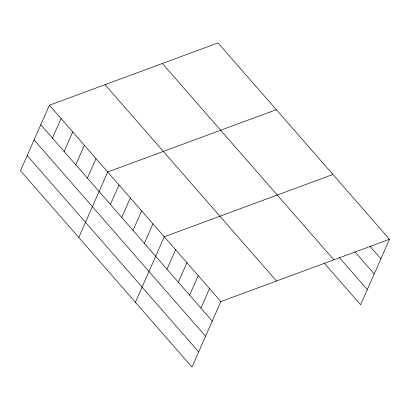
<?xml version="1.0" encoding="UTF-8"?>
<svg xmlns="http://www.w3.org/2000/svg" width="410" height="410" viewBox="0 0 410 410"><rect width="100%" height="100%" fill="white"/><g stroke="black" fill="none" stroke-linecap="round" stroke-linejoin="round"><path stroke-width="0.61" d="M49.39 105.232L20.5 170.734L191.972 367.073L220.862 301.575L389.5 239.266L218.028 42.927L49.39 105.232L220.862 301.575M52.444 138.093L61.049 118.587M64.103 151.444L72.708 131.938M75.763 164.794L84.368 145.289M87.427 178.15L96.027 158.639M78.802 237.492L107.692 171.99L276.33 109.68M110.403 204.457L119.008 184.946M121.719 217.418L130.324 197.907M133.035 230.374L141.64 210.863M144.356 243.335L152.956 223.824M135.387 302.283L164.277 236.78L332.915 174.475M166.988 269.252L175.593 249.741M178.304 282.208L186.909 262.697M189.62 295.169L198.225 275.658M200.941 308.125L209.546 288.614M389.5 239.266L360.61 304.768L324.146 263.01M369.999 246.297L380.895 258.777M354.922 251.873L374.202 273.952M339.224 257.434L367.304 289.588M162.375 63.488L333.848 259.827M105.042 84.67L276.514 281.014M40.785 124.742L212.257 321.086M34.091 139.923L205.564 336.261M27.193 155.559L198.665 351.898"/></g></svg>
